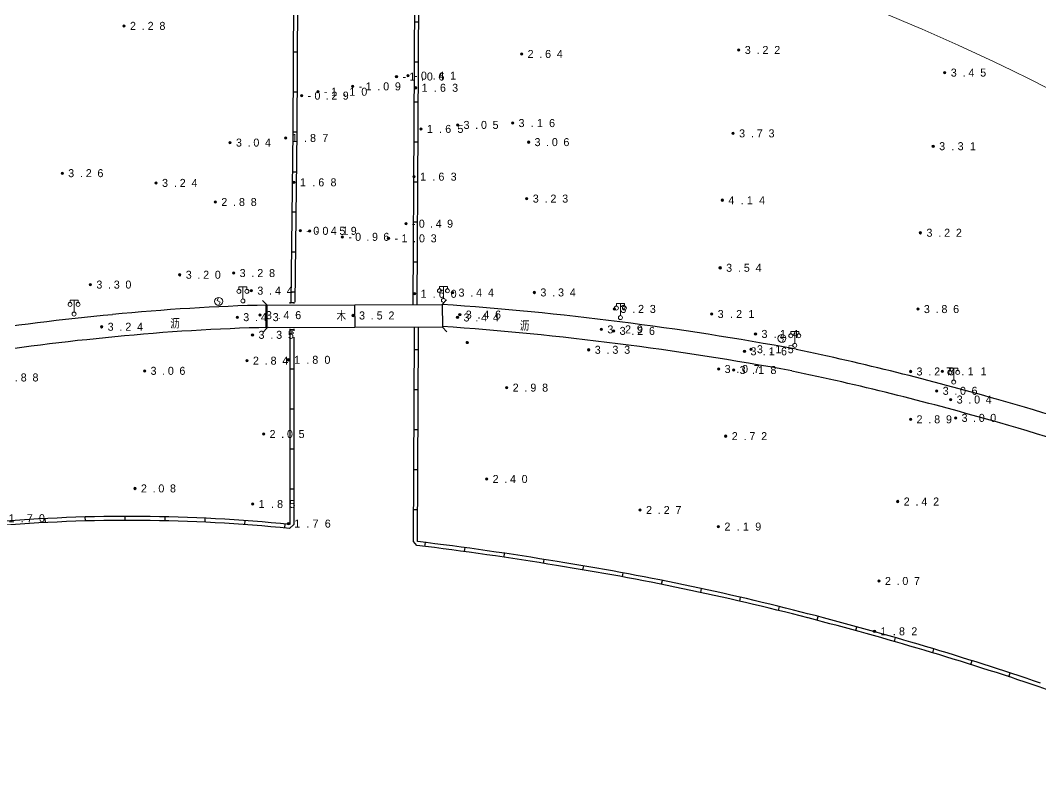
# Model space of a CAD drawing. Header units: metres. Extents: x 342272 to 345188, y 671156 to 672490.
# Drawn here: x 343962.3 to 344089.8, y 672223 to 672317.5 of the extents above; entities that cross this region are included whole.
import ezdxf
from ezdxf.enums import TextEntityAlignment as Align

# ---------------------------------------------------------------- set-up
doc = ezdxf.new("R2010")
doc.units = ezdxf.units.M
doc.header["$LTSCALE"] = 0.5
doc.header["$MEASUREMENT"] = 0
doc.layers.add('00-地形', color=251, linetype='Continuous')
doc.layers.add('00-现状标高', color=2, linetype='Continuous', lineweight=0, plot=False)
doc.layers.add('地块线', color=7, linetype='Continuous', lineweight=0, plot=False)
doc.layers.add('公共设施纪念物', color=8, linetype='Continuous', lineweight=0)
doc.layers.add('通讯及其他管线设施', color=252, linetype='Continuous', lineweight=0)
doc.styles.add('正等线体2.0', font='MCS_Chinese1.shx', dxfattribs={"height": 2, "bigfont": 'MCS_Chinese1big.shx'})
doc.styles.add('细等线体2.5', font='MCS_Chinese1.shx', dxfattribs={"height": 2.5, "bigfont": 'MCS_Chinese1big.shx'})

# ---------------------------------------------------------------- blocks, each defined once
blk = doc.blocks.new('155210')
at = {"layer": '公共设施纪念物', "linetype": 'Continuous', "lineweight": 0}
for p, q in [((-1, 2.9), (-1, 3.5)), ((-1, 3.5), (1, 3.5)), ((0, 0.5), (0, 3.5)), ((1, 3.5), (1, 2.9))]:
    blk.add_line(p, q, dxfattribs=at)
for centre in [(-1, 2.4), (1, 2.4), (0, 0)]:
    blk.add_circle(centre, 0.5, dxfattribs=at)
blk = doc.blocks.new('174700')
at = {"layer": '通讯及其他管线设施', "linetype": 'Continuous', "lineweight": 0}
for p, q in [((0, 1), (-0.38, 0.18)), ((-0.38, 0.18), (0.38, -0.18)), ((0, -1), (0.38, -0.18))]:
    blk.add_line(p, q, dxfattribs=at)
blk.add_circle((0, 0), 1, dxfattribs=at)
blk = doc.blocks.new('213400_1')
at = {"layer": '00-现状标高', "linetype": 'Continuous', "lineweight": 0}
h = blk.add_hatch(color=256, dxfattribs=at)
edge = h.paths.add_edge_path()
edge.add_arc((0, 0), 0.3, 0, 360)
blk.add_circle((0, 0), 0.3, dxfattribs=at)

msp = doc.modelspace()

# ---------------------------------------------------------------- hatches: boundary and pattern name
at = {"layer": '00-现状标高', "lineweight": 0}
h = msp.add_hatch(color=256, dxfattribs=at)
edge = h.paths.add_edge_path()
edge.add_arc((344018.18, 672277.2), 0.15, 272.2008, 602.5734)
edge.add_line((344018.11, 672277.07), (344018.18, 672277.05))

# ---------------------------------------------------------------- linework, layer by layer
at = {"layer": '00-地形', "lineweight": -3}
for p, q in [((344011.52, 672304.26), (344011.66, 672329.63)), ((344012.02, 672304.26), (344012.16, 672329.63)), ((343996.47, 672325.13), (343996.38, 672303.6)), ((343996.97, 672325.13), (343996.88, 672303.6)), ((344011.59, 672317.27), (344012.09, 672317.27)), ((343996.92, 672313.48), (343996.42, 672313.48)), ((344011.56, 672312.27), (344012.06, 672312.27)), ((343996.9, 672308.48), (343996.4, 672308.48)), ((344011.54, 672307.27), (344012.04, 672307.27)), ((344011.43, 672281.93), (344011.52, 672304.26)), ((344011.93, 672281.93), (344012.02, 672304.26)), ((343996.38, 672303.6), (343996.13, 672282.24)), ((343996.88, 672303.47), (343996.38, 672303.48)), ((343996.88, 672303.6), (343996.63, 672282.23)), ((344011.51, 672302.27), (344012.01, 672302.27)), ((343996.82, 672298.47), (343996.32, 672298.48)), ((344011.49, 672297.27), (344011.99, 672297.27)), ((343996.76, 672293.47), (343996.26, 672293.48)), ((344011.47, 672292.27), (344011.97, 672292.27)), ((343996.7, 672288.47), (343996.2, 672288.48)), ((344011.45, 672287.27), (344011.95, 672287.27)), ((343996.64, 672283.47), (343996.14, 672283.48)), ((344015.03, 672281.94), (344015.59, 672282.51)), ((343993.15, 672281.86), (343992.58, 672282.42)), ((343993, 672281.81), (343993.02, 672279.08)), ((343993.15, 672281.86), (344015.03, 672281.94)), ((343993.18, 672279.01), (343993.15, 672281.86)), ((343996.01, 672282.24), (343996.01, 672282.07)), ((343996.51, 672282.14), (343996.01, 672282.15)), ((343996.51, 672282.22), (343996.51, 672282.06)), ((344004.09, 672281.9), (344004.12, 672279.05)), ((344015.03, 672281.94), (344015.06, 672279.19)), ((344015.03, 672281.94), (344015.06, 672279.09)), ((343993.18, 672279.01), (343992.62, 672278.44)), ((344015.06, 672279.09), (343993.18, 672279.01)), ((343995.99, 672278.88), (343995.99, 672278.64)), ((343996.49, 672278.76), (343995.99, 672278.76)), ((343996.49, 672278.88), (343996.49, 672278.64)), ((344011.59, 672278.35), (344011.59, 672279.08)), ((344012.09, 672278.35), (344012.09, 672279.08)), ((344015.06, 672279.09), (344015.63, 672278.53)), ((343974.13, 672277.89), (343974.12, 672277.89)), ((343974.14, 672277.89), (343974.13, 672277.89)), ((343996.49, 672278.34), (343995.99, 672278.34)), ((343995.99, 672278.34), (343996.01, 672254.44)), ((343996.49, 672277.84), (343996.51, 672254.44)), ((344011.44, 672252.32), (344011.59, 672278.35)), ((344011.94, 672252.32), (344012.09, 672278.35)), ((344011.58, 672276.32), (344012.08, 672276.31)), ((343996.49, 672273.84), (343995.99, 672273.84)), ((344011.55, 672271.32), (344012.05, 672271.31)), ((343996.5, 672268.84), (343996, 672268.84)), ((344083.54, 672267.47), (344083.53, 672267.47)), ((344083.55, 672267.47), (344083.54, 672267.47)), ((344011.52, 672266.31), (344012.02, 672266.31)), ((343996.5, 672263.84), (343996, 672263.84)), ((344011.49, 672261.32), (344011.99, 672261.31)), ((343996.51, 672258.84), (343996.01, 672258.84)), ((344011.46, 672256.32), (344011.96, 672256.31)), ((343965.47, 672254.68), (343965.45, 672255.18)), ((343970.46, 672254.88), (343970.44, 672255.38)), ((343975.44, 672254.95), (343975.44, 672255.45)), ((343980.43, 672254.9), (343980.44, 672255.4)), ((343985.41, 672254.73), (343985.44, 672255.23)), ((343990.39, 672254.43), (343990.43, 672254.93)), ((343995.36, 672254), (343995.41, 672254.5)), ((343996.51, 672254.44), (343995.96, 672253.95)), ((344011.88, 672251.82), (344011.44, 672252.32)), ((344012.87, 672251.7), (344012.94, 672252.19)), ((344017.83, 672251.05), (344017.89, 672251.55)), ((344022.77, 672250.35), (344022.84, 672250.84)), ((344027.7, 672249.58), (344027.78, 672250.08)), ((344029.32, 672249.32), (344029.31, 672249.32)), ((344032.63, 672248.77), (344032.72, 672249.27)), ((344037.55, 672247.9), (344037.64, 672248.39)), ((344042.45, 672246.96), (344042.55, 672247.45)), ((344047.34, 672245.94), (344047.45, 672246.43)), ((344052.21, 672244.85), (344052.33, 672245.34)), ((344057.07, 672243.69), (344057.19, 672244.18)), ((344061.91, 672242.46), (344062.03, 672242.94)), ((344060.75, 672242.76), (344060.75, 672242.76)), ((344066.73, 672241.17), (344066.86, 672241.65)), ((344071.54, 672239.82), (344071.68, 672240.3)), ((344076.33, 672238.41), (344076.47, 672238.89)), ((344081.1, 672236.94), (344081.25, 672237.42)), ((344085.86, 672235.41), (344086.01, 672235.89)), ((344089.65, 672234.15), (344089.65, 672234.15))]:
    msp.add_line(p, q, dxfattribs=at)
for centre, radius, start, end in [((343998.93, 672030.78), 251.15, 91.3192, 95.729), ((343988.29, 671894.27), 388.6, 79.4774, 86.0548), ((343999.16, 672004.77), 277.05, 95.2393, 99.1438), ((343998.93, 672030.77), 248.36, 91.2911, 95.729), ((343988.29, 671894.27), 385.85, 79.4822, 86.0221), ((343999.16, 672004.77), 274.26, 95.2393, 99.1427), ((343986.4, 671929.42), 354.47, 73.9694, 78.1388), ((343986.4, 671929.42), 351.72, 73.9694, 78.1335), ((344020.59, 672041.4), 237.42, 69.7542, 74.4385), ((344020.59, 672041.4), 234.67, 69.7559, 74.4385), ((343975.89, 672054.85), 200.6, 84.2438, 94.8935), ((343975.89, 672054.85), 200.1, 84.2438, 94.8935), ((343960.84, 671833.78), 421.64, 80.643, 83.0397), ((343960.84, 671833.78), 421.14, 80.643, 83.0397), ((343976.16, 671916.01), 337.52, 75.4868, 80.9394), ((343976.16, 671916.01), 338.02, 75.4868, 80.9394), ((343959.59, 671850.57), 405.52, 71.2689, 75.5361), ((343959.59, 671850.57), 405.02, 71.2689, 75.5361), ((343973.89, 671891.92), 361.27, 66.4269, 71.3109)]:
    msp.add_arc(centre, radius, start, end, dxfattribs=at)
at = {"layer": '00-现状标高', "lineweight": 0, "flags": 128}
msp.add_lwpolyline([(344018.18, 672277.05, 7.69237), (344018.11, 672277.07)], format="xyb", close=True, dxfattribs=at)
at = {"layer": '地块线', "lineweight": 0}
msp.add_arc((343950.3, 672030.25), 312.1, 59.6297, 74.174, dxfattribs=at)

# ---------------------------------------------------------------- block references
at = {"layer": '00-现状标高', "lineweight": 0, "xscale": 0.5, "yscale": 0.5, "zscale": 0.5}
for p in [(343975.28, 672316.76), (344024.96, 672313.26), (344052.1, 672313.75), (344009.33, 672310.43), (344010.76, 672310.54), (344077.84, 672310.92), (344003.86, 672309.2), (343997.48, 672308.04), (343999.51, 672308.53), (344011.72, 672309.02), (344016.96, 672304.39), (344023.83, 672304.61), (343995.47, 672302.75), (344012.38, 672303.88), (344051.39, 672303.32), (343988.52, 672302.18), (344025.83, 672302.23), (344076.39, 672301.72), (343967.56, 672298.35), (344011.53, 672297.91), (343979.29, 672297.13), (343996.52, 672297.2), (344025.61, 672295.17), (343986.69, 672294.74), (344050.05, 672294.98), (344010.52, 672292.03), (343997.31, 672291.16), (343998.48, 672291.14), (344002.57, 672290.39), (344008.33, 672290.2), (344074.8, 672290.9), (344049.77, 672286.52), (343982.25, 672285.65), (343988.98, 672285.86), (343971.08, 672284.42), (343991.19, 672283.66), (344011.59, 672283.28), (344016.33, 672283.42), (344026.56, 672283.44), (344036.56, 672281.38), (344074.48, 672281.36), (343989.43, 672280.35), (343992.27, 672280.61), (344003.9, 672280.56), (344016.95, 672280.32), (344017.24, 672280.67), (344048.71, 672280.75), (343972.49, 672279.15), (344034.93, 672278.82), (344036.47, 672278.63), (343991.34, 672278.14), (344054.19, 672278.25), (344033.35, 672276.27), (344052.81, 672276.08), (344053.62, 672276.35), (343990.64, 672274.92), (343995.79, 672275.02), (343977.85, 672273.64), (344049.58, 672273.87), (344051.46, 672273.74), (344073.56, 672273.56), (344077.53, 672273.58), (344023.1, 672271.54), (344076.83, 672271.14), (344078.58, 672270.05), (344073.56, 672267.58), (344079.19, 672267.76), (343992.72, 672265.74), (344050.47, 672265.48), (344020.59, 672260.12), (343976.65, 672258.94), (343991.35, 672256.99), (344071.96, 672257.31), (344039.76, 672256.25), (343995.8, 672254.55), (344049.56, 672254.17), (344069.61, 672247.38), (344069.06, 672241.08)]:
    msp.add_blockref('213400_1', p, dxfattribs=at)
at = {"layer": '公共设施纪念物', "lineweight": 0, "xscale": 0.5, "yscale": 0.5, "zscale": 0.5}
for p in [(343990.14, 672282.38), (344015.2, 672282.45), (343969.04, 672280.74), (344037.31, 672280.3), (344059.1, 672276.83), (344078.95, 672272.24)]:
    msp.add_blockref('155210', p, dxfattribs=at)
at = {"layer": '通讯及其他管线设施', "lineweight": 0, "xscale": 0.5, "yscale": 0.5, "zscale": 0.5}
for p in [(343987.11, 672282.33), (344057.49, 672277.7)]:
    msp.add_blockref('174700', p, dxfattribs=at)

# ---------------------------------------------------------------- texts
at = {"layer": '00-地形', "lineweight": -3, "style": '细等线体2.5'}
for s, p in [('木', (344002.43, 672280.5)), ('沥', (343981.66, 672279.55)), ('沥', (344025.34, 672279.27))]:
    msp.add_text(s, height=1.25, dxfattribs=at).set_placement(p, align=Align.MIDDLE_CENTER)
at = {"layer": '00-现状标高', "lineweight": 0, "char_height": 1, "attachment_point": 4, "line_spacing_factor": 0.722892, "style": '正等线体2.0'}
for s, insert in [('\\T1.979;2.28', (343976.03, 672316.76)), ('\\T1.966;2.64', (344025.71, 672313.25)), ('\\T1.979;3.22', (344052.85, 672313.75)), ('\\T1.951;-1.06', (344010.08, 672310.43)), ('\\T1.962;-0.41', (344011.51, 672310.54)), ('\\T1.979;3.45', (344078.59, 672310.92)), ('\\T1.962;-1.09', (344004.61, 672309.2)), ('\\T2.053;1.63', (344012.47, 672309.02)), ('\\T1.902;-0.29', (343998.23, 672308.04)), ('\\T2.029;-1.10', (344000.26, 672308.53)), ('\\T2.053;1.65', (344013.13, 672303.88)), ('\\T1.952;3.05', (344017.71, 672304.38)), ('\\T2.053;3.16', (344024.58, 672304.61)), ('\\T2.069;1.87', (343996.22, 672302.75)), ('\\T1.979;3.73', (344052.14, 672303.32)), ('\\T1.952;3.04', (343989.27, 672302.17)), ('\\T1.940;3.06', (344026.58, 672302.23)), ('\\T2.069;3.31', (344077.14, 672301.72)), ('\\T1.966;3.26', (343968.31, 672298.35)), ('\\T2.053;1.63', (344012.28, 672297.91)), ('\\T1.979;3.24', (343980.04, 672297.13)), ('\\T2.053;1.68', (343997.27, 672297.2)), ('\\T1.979;2.88', (343987.44, 672294.74)), ('\\T1.979;3.23', (344026.36, 672295.17)), ('\\T2.069;4.14', (344050.8, 672294.97)), ('\\T1.962;-0.41', (343998.06, 672291.15)), ('\\T1.902;-0.59', (343999.23, 672291.14)), ('\\T1.902;-0.49', (344011.27, 672292.03)), ('\\T1.979;3.22', (344075.55, 672290.9)), ('\\T1.893;-0.96', (344003.32, 672290.39)), ('\\T1.962;-1.03', (344009.08, 672290.2)), ('\\T1.979;3.28', (343989.73, 672285.86)), ('\\T1.979;3.54', (344050.52, 672286.52)), ('\\T1.952;3.20', (343983, 672285.65)), ('\\T1.952;3.30', (343971.83, 672284.42)), ('\\T1.979;3.44', (343991.94, 672283.66)), ('\\T2.022;1.60', (344012.34, 672283.27)), ('\\T1.979;3.44', (344017.08, 672283.42)), ('\\T1.979;3.34', (344027.31, 672283.44)), ('\\T1.966;3.46', (344017.99, 672280.67)), ('\\T1.979;3.23', (344037.31, 672281.38)), ('\\T2.069;3.21', (344049.46, 672280.74)), ('\\T1.966;3.86', (344075.23, 672281.36)), ('\\T1.979;3.43', (343990.18, 672280.35)), ('\\T1.966;3.46', (343993.02, 672280.6)), ('\\T1.979;3.52', (344004.65, 672280.56)), ('\\T1.979;3.44', (344017.7, 672280.31)), ('\\T1.979;3.24', (343973.24, 672279.15)), ('\\T1.979;3.35', (343992.09, 672278.14)), ('\\T1.979;3.29', (344035.68, 672278.82)), ('\\T1.966;3.26', (344037.22, 672278.63)), ('\\T2.069;3.14', (344054.94, 672278.25)), ('\\T1.979;3.33', (344034.1, 672276.27)), ('\\T2.053;3.16', (344053.56, 672276.08)), ('\\T2.069;3.15', (344054.37, 672276.34)), ('\\T1.979;2.84', (343991.39, 672274.91)), ('\\T2.037;1.80', (343996.54, 672275.02)), ('\\T1.940;3.06', (343978.6, 672273.64)), ('\\T1.952;3.07', (344050.33, 672273.87)), ('\\T2.069;3.18', (344052.21, 672273.74)), ('\\T1.979;3.27', (344074.31, 672273.56)), ('\\T2.176;3.11', (344078.28, 672273.58)), ('\\T1.979;2.88', (343960.17, 672272.81)), ('\\T1.979;2.98', (344023.85, 672271.54)), ('\\T1.940;3.06', (344077.58, 672271.14)), ('\\T1.952;3.04', (344079.33, 672270.05)), ('\\T1.979;2.89', (344074.31, 672267.58)), ('\\T1.927;3.00', (344079.94, 672267.76)), ('\\T1.952;2.05', (343993.47, 672265.74)), ('\\T1.979;2.72', (344051.22, 672265.48)), ('\\T1.952;2.40', (344021.34, 672260.12)), ('\\T1.952;2.08', (343977.4, 672258.94)), ('\\T2.069;1.85', (343992.1, 672256.99)), ('\\T1.979;2.42', (344072.71, 672257.31)), ('\\T2.037;1.70', (343960.87, 672255.22)), ('\\T1.979;2.27', (344040.51, 672256.25)), ('\\T2.053;1.76', (343996.55, 672254.54)), ('\\T2.069;2.19', (344050.31, 672254.17)), ('\\T1.952;2.07', (344070.36, 672247.37)), ('\\T2.069;1.82', (344069.81, 672241.08))]:
    msp.add_mtext(s, dxfattribs=dict(at, insert=insert))

doc.saveas('drawing.dxf')
